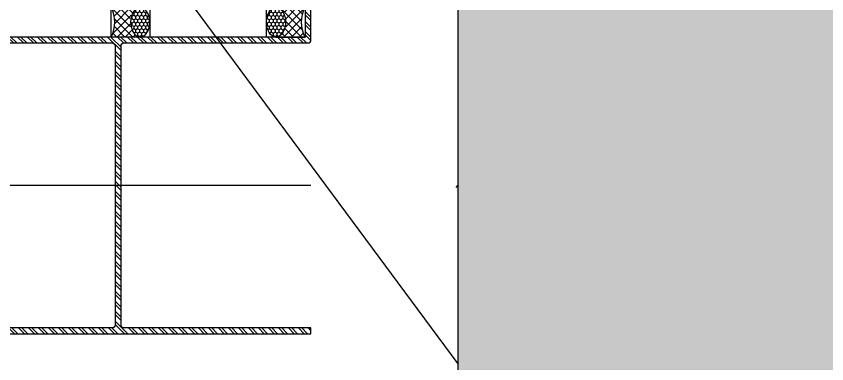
# Model space of a CAD drawing. Header units: millimetres. Extents: x 652937 to 1670132, y 1473552 to 2851037.
# Drawn here: x 708381.1 to 708654.2, y 1509163.6 to 1509280.6 of the extents above; entities that cross this region are included whole.
import ezdxf

# ---------------------------------------------------------------- set-up
doc = ezdxf.new("R2010")
doc.units = ezdxf.units.MM
doc.set_wipeout_variables(frame=1)
doc.linetypes.add('HIDDEN', pattern=[0.375, 0.25, -0.125])
for name, color, linetype in [('000 - CONCRETE_COL_HATCH_', 7, 'Continuous'), ('000 - CONCRETE_COL_MAIN_COLOR_1', 7, 'Continuous'), ('000 - CONCRETE_COL_WIPEOUT_', 7, 'Continuous'), ('010 - ASPG_FRAMING_CUT_COLOR_4', 7, 'Continuous'), ('010 - ASPG_FRAMING_HATCH_', 7, 'Continuous'), ('010 - ASPG_FRAMING_SUB_COLOR_2', 7, 'Continuous'), ('TEXT', 7, 'Continuous')]:
    doc.layers.add(name, color=color, linetype=linetype)
doc.layers.add('010 - ASPG_FRAMING_DEF_SUB', color=7, linetype='Continuous', plot=False)
doc.layers.add('A-230-M_FLOOR', color=7, linetype='Continuous', lineweight=25)
doc.layers.add('S-230-A-FLOOR', color=7, linetype='Continuous', lineweight=9)

# ---------------------------------------------------------------- blocks, each defined once
blk = doc.blocks.new('opening')
at = {"layer": 'A-230-M_FLOOR', "color": 7, "linetype": 'HIDDEN', "ltscale": 30}
blk.add_line((6.959787729661912, 1.699598322506063), (23.21470068464987, 13.73488457454368), dxfattribs=at)
blk = doc.blocks.new('C25')
at = {"layer": 'S-230-A-FLOOR', "color": 7, "linetype": 'HIDDEN', "ltscale": 5}
blk.add_lwpolyline([(0.1249999984866008, 0.1999999999534339), (0.1249999989522621, -0.2000000001862645), (-0.1250000006984919, -0.2000000004190952), (-0.1250000004656613, 0.1999999997206032)], close=True, dxfattribs=at)
blk = doc.blocks.new('*U8332')
at = {"color": 7}
blk.add_wipeout([(125.02906449511534, 200.01818953239075), (125.0290644951153, -200.01805727282826), (-125.028977197048, -200.0180781491139), (-125.028977197048, 200.01816865610505)], dxfattribs=at).dxf.layer = '000 - CONCRETE_COL_WIPEOUT_'
at = {"layer": '000 - CONCRETE_COL_HATCH_'}
h = blk.add_hatch(dxfattribs=at)
h.set_pattern_fill('AR-CONC', scale=0.05, style=0)
h.set_pattern_definition([(49.99999999999999, (0, 0), (9.1092334498002, -0.7969542769451543), [0.9525000000000001, -10.4775]), (355, (0, 0), (-1.762171071248467, 9.552842261951758), [0.762, -8.3820292085]), (100.4514447, (0.7591003500000001, -0.066412675), (7.347062354517664, 8.755887595609755), [0.80950044, -8.904512229999998]), (46.18420000000001, (0, 2.54), (13.5539520446065, -2.102116396636358), [1.42875, -15.71625]), (96.63555760999996, (1.129495, 2.364825), (11.87020670257515, 12.37130622988608), [1.214251157, -13.356780408]), (351.1841511700001, (0, 2.54), (11.87020670324885, 12.37130622927663), [1.1429983535, -12.572986596]), (21, (1.27, 1.905), (7.580719563456625, -5.11325990935438), [0.9525000000000001, -10.4775]), (326.0000000000001, (1.27, 1.905), (3.090101417382354, 9.209398306115963), [0.762, -8.382]), (71.45144499999999, (1.90172663, 1.478895005), (10.67082096393581, 4.096138444295263), [0.8095004400000001, -8.90449688]), (37.50000000000001, (0, 0), (0.1544301625295909, 4.227751943657656), [0, -8.2804, 0, -8.509, 0, -8.41375]), (7.499999999999999, (0, 0), (3.340983125515288, 5.009028740905975), [0, -4.8514, 0, -8.0899, 0, -3.20675]), (327.5, (-2.8321, 0), (6.77952975834357, -0.2864371996336722), [0, -3.175, 0, -9.906, 0, -13.1445]), (317.5, (-4.1021, 0), (7.406459069300903, 1.271324551666652), [0, -4.1275, 0, -6.578600000000001, 0, -9.3345])])
h.paths.add_polyline_path([(-125.0290208460853, -200.0181338407523), (-125.0290208460853, 200.0181129644667), (125.0290208460853, 200.0181338407523), (125.0290208460853, -200.0181129644667)])
at = {"layer": '000 - CONCRETE_COL_MAIN_COLOR_1', "color": 7}
blk.add_lwpolyline([(-125.0290208460853, -200.0181338407523), (-125.0290208460853, 200.0181129644667), (125.0290208460853, 200.0181338407523), (125.0290208460853, -200.0181129644667), (-125.0290208460853, -200.0181338407523)], close=True, dxfattribs=at)
blk = doc.blocks.new('W-1-PP18-ST_ENT3_REV02_20260413-050421_PP18_ENT3_MAIN_PLAN')
at = {"layer": 'TEXT'}
h = blk.add_hatch(dxfattribs=at)
h.set_pattern_fill('ANSI34', scale=21.83100767730449, angle=305.7689957793228)
h.set_pattern_definition([(230.0083080653204, (16484.82354204194, -22407.65041881241), (318.6218556715972, -267.276760314056), []), (230.0083080653204, (16387.17373050773, -22416.20793845505), (318.6218556715972, -267.276760314056), []), (230.0083080653204, (16289.52391897351, -22424.76545809768), (318.6218556715972, -267.276760314056), []), (230.0083080653204, (16191.87388997548, -22433.3229965996), (318.6218556715972, -267.276760314056), [])])
h.paths.add_polyline_path([(8351.9099206666, -15550.10326229967), (8350.218025129521, 1004.77125053294), (20060.18423601077, 1006.600863533095), (20061.87613178068, -15548.27364929952)], flags=16)
h.paths.add_polyline_path([(8201.931672031293, -15700.12501231395), (8201.109208492795, 1155.654514906928), (20210.65068731573, 1155.931012239307), (20211.47315085423, -15699.84851498157)])
at = {"color": 7, "xscale": 1000, "yscale": 1000, "zscale": 1000, "rotation": 90.00830806532032}
blk.add_blockref('opening', (9903.249421250308, -22408.60476810485), dxfattribs=at)
at = {"layer": 'S-230-A-FLOOR', "color": 7, "xscale": 999.9999999999976, "yscale": 999.9999999999976, "zscale": 999.9999999999976, "rotation": 0.008308034234931906}
blk.add_blockref('C25', (8327.596757887164, -15499.92602062412), dxfattribs=at)
at = {"color": 7}
blk.add_blockref('*U8332', (8327.596757014282, -15499.92602085695), dxfattribs=at)
blk = doc.blocks.new('000_ASPG_TYP_FILES_FRAMING_EXTR_BREAKLINE_TYPE_2')
at = {"layer": '010 - ASPG_FRAMING_HATCH_', "transparency": 33554585}
h = blk.add_hatch(dxfattribs=at)
h.set_pattern_fill('ANSI32', scale=0.25)
h.set_pattern_definition([(45, (0, 0), (-1.683798022700467, 1.683798022700467), []), (45, (1.1225325, 0), (-1.683798022700467, 1.683798022700467), [])])
h.paths.add_polyline_path([(131.0000000002328, 91.00000000058208, 0.4142135623730951), (132.0000000003492, 90.00000000046566), (140.0000000002328, 90.00000000046566, 0.4142135623730951), (141.0000000002328, 91.00000000046566), (141.0000000002328, 100.0000000004657), (2.000000000465661, 100.0000000004657), (2.000000000465661, 125.0000000004657), (4.656612873077393e-10, 125.0000000004657), (4.656612873077393e-10, 99.00000000046566, 0.4142135623730951), (1.000000000465661, 98.00000000046566), (63.00000000023283, 98.00000000046566, -0.414213562373093), (64.00000000023283, 97.00000000046566), (64.00000000023277, 3, -0.4142135623730951), (63.00000000023277, 2), (4.655476004700176e-10, 2), (-5.684341886080801e-14, 0), (141.0000000002328, -6.05359673500061e-09), (141.0000000002328, 8.99999999650754, 0.4142135623730951), (140.0000000002328, 9.99999999650754), (132.0000000003492, 9.99999999650754, 0.4142135623730951), (131.0000000002328, 8.999999996391125), (131.0000000002328, 3, -0.4142135623730951), (130.0000000002328, 2), (67.00000000034919, 2, -0.4142135623730951), (66.00000000023277, 3.000000000116415), (66.00000000023283, 97.00000000034925, -0.4142135623730951), (67.00000000034925, 98.00000000046566), (130.0000000002328, 98.00000000046566, -0.414213562373095), (131.0000000002328, 97.00000000046566)])
h.paths.add_polyline_path([(133.0000000002328, 92.00000000372529), (133.0000000002328, 98.00000000046566), (139.0000000004657, 98.00000000046566), (139.0000000004657, 92.00000000372529)], flags=16)
h.paths.add_polyline_path([(133.0000000002328, 7.999999996740371), (139.0000000004656, 7.999999996740371), (139.0000000004656, 2), (133.0000000002328, 2)], flags=16)
at = {"layer": '010 - ASPG_FRAMING_HATCH_'}
h = blk.add_hatch(dxfattribs=at)
h.set_pattern_fill('ANSI37', scale=0.5954980955866349, angle=-90.00000000000001)
h.set_pattern_definition([(314.9999999999999, (1257419.492862034, -519971.6224064051), (1.336931354494228, 1.336931354494224), []), (44.99999999999984, (1257419.492862034, -519971.6224064051), (-1.336931354494223, 1.336931354494228), [])])
edge = h.paths.add_edge_path()
edge.add_ellipse((57.77220869682924, 105.0000000013979), major_axis=(-3.509070088518285e-14, -4.999999999272404), ratio=0.6444816938462435, start_angle=0, end_angle=180)
edge.add_line((57.7722086968293, 110.0000000004666), (62.00000000013239, 110.0000000004666))
edge.add_arc((62.00000000012511, 110.3000000005204), 0.3000000000538421, -89.99999999861039, -1.389609784768862e-09)
edge.add_line((62.30000000017895, 110.3000000005131), (62.30000000017895, 111.0000000004666))
edge.add_line((62.30000000017895, 111.0000000004666), (61.80000000017895, 111.5000000006994))
edge.add_line((61.80000000017895, 111.5000000006994), (62.30000000017895, 112.0000000004666))
edge.add_line((62.3000000001789, 112.0000000004666), (61.8000000001789, 112.5000000006994))
edge.add_line((61.8000000001789, 112.5000000006994), (62.3000000001789, 113.0000000004666))
edge.add_line((62.3000000001789, 113.0000000004666), (61.8000000001789, 113.5000000004666))
edge.add_line((61.8000000001789, 113.5000000004666), (62.3000000001789, 114.0000000004666))
edge.add_line((62.3000000001789, 114.0000000004666), (62.3000000001789, 115.0000000004666))
edge.add_line((62.3000000001789, 115.0000000004666), (63.30000000006248, 115.0000000004666))
edge.add_line((63.30000000006248, 115.0000000004666), (63.80000000006248, 115.5000000004666))
edge.add_line((63.80000000006248, 115.5000000004666), (64.30000000006248, 115.0000000004666))
edge.add_line((64.30000000006248, 115.0000000004666), (64.80000000006248, 115.5000000004666))
edge.add_line((64.80000000006248, 115.5000000004666), (65.30000000006248, 115.0000000004666))
edge.add_line((65.30000000006248, 115.0000000004666), (65.80000000006248, 115.5000000004666))
edge.add_line((65.80000000006248, 115.5000000004666), (66.3000000001789, 115.0000000004666))
edge.add_line((66.3000000001789, 115.0000000004666), (67.00000000013233, 115.0000000004666))
edge.add_arc((67.00000000009595, 115.3000000004331), 0.2999999999665306, -89.99999999305201, 1.528565674358258e-08)
edge.add_line((67.30000000006248, 115.3000000005131), (67.30017822621585, 110.0000000004666))
edge.add_arc((77.20009572428614, 105.0000000011651), 11.09091368921486, 153.2037265686182, 206.7962734313818)
edge.add_line((67.30017822621585, 100.0000000018636), (57.77220869682924, 100.0000000018636))
h = blk.add_hatch(dxfattribs=at)
h.set_pattern_fill('ANSI37', scale=0.5954980955866349, angle=-90.00000000000001)
h.set_pattern_definition([(314.9999999999999, (1257419.192862035, -519973.9224064052), (1.336931354494228, 1.336931354494224), []), (44.99999999999984, (1257419.192862035, -519973.9224064052), (-1.336931354494223, 1.336931354494228), [])])
edge = h.paths.add_edge_path()
edge.add_ellipse((11.52796953045714, 105.0000000013979), major_axis=(-3.510345640540481e-14, -4.999999999272404), ratio=0.6444816938462435, start_angle=180, end_angle=360, ccw=False)
edge.add_line((11.52796953045714, 110.0000000004666), (2.000000001098726, 110.0000000004666))
edge.add_arc((-7.899917496811156, 105.0000000013979), 11.09091368915029, -26.79627343179601, 26.796273430967574, ccw=False)
edge.add_line((2.000000001070532, 100.0000000018636), (11.52796953042895, 100.0000000018636))
h = blk.add_hatch(dxfattribs=at)
h.set_pattern_fill('HONEY', scale=0.238199238234654, angle=-90.00000000000001)
h.set_pattern_definition([(270, (1257419.442484037, -519993.9224064052), (0.6549599250656583, -1.134423872092541), [0.7562825813950264, -1.512565162790053]), (29.99999999999978, (1257419.442484037, -519993.9224064052), (0.6549599293588203, 1.134423869613882), [0.7562825813950257, -1.512565162790051]), (329.9999999999998, (1257419.442484037, -519993.9224064052), (1.309919854424478, -2.478657937293614e-09), [-1.512565162790051, 0.7562825813950254])])
edge = h.paths.add_edge_path()
edge.add_ellipse((11.77759153230824, 105.0000000014043), major_axis=(-3.509070088518285e-14, -4.999999999272404), ratio=0.6444816938462435, start_angle=0, end_angle=360, ccw=False)
h = blk.add_hatch(dxfattribs=at)
h.set_pattern_fill('HONEY', scale=0.238199238234654, angle=-90.00000000000001)
h.set_pattern_definition([(270, (1257419.243240032, -519991.6224064051), (0.6549599250656583, -1.134423872092541), [0.7562825813950264, -1.512565162790053]), (29.99999999999978, (1257419.243240032, -519991.6224064051), (0.6549599293588203, 1.134423869613882), [0.7562825813950257, -1.512565162790051]), (329.9999999999998, (1257419.243240032, -519991.6224064051), (1.309919854424478, -2.478657937293614e-09), [-1.512565162790051, 0.7562825813950254])])
edge = h.paths.add_edge_path()
edge.add_ellipse((57.5225866949782, 105.0000000013979), major_axis=(-3.509070088518285e-14, -4.999999999272404), ratio=0.6444816938462435, start_angle=0, end_angle=360)
at = {"color": 7}
blk.add_point((141.0000000002328, 100.0000000004657), dxfattribs=at)
at = {"layer": '010 - ASPG_FRAMING_CUT_COLOR_4', "color": 7}
blk.add_lwpolyline([(-5.684341886080801e-14, 0), (4.656044438888784e-10, 2), (63.00000000023277, 2, 0.4142135623730951), (64.00000000023277, 3), (64.00000000023283, 97.00000000046566, 0.4142135623730951), (63.00000000023283, 98.00000000046566), (1.000000000465661, 98.00000000046566, -0.4142135623730951), (4.656612873077393e-10, 99.00000000046566), (4.656612873077393e-10, 125.0000000004657), (2.000000000465661, 125.0000000004657), (2.000000000465661, 100.0000000004657), (141.0000000002328, 100.0000000004657), (141.0000000002328, 91.00000000046566, -0.4142135623730951), (140.0000000002328, 90.00000000046566), (132.0000000004657, 90.00000000046566, -0.414213562373095), (131.0000000002328, 91.00000000046566), (131.0000000002328, 97.00000000046566, 0.4142135623730951), (130.0000000002328, 98.00000000046566), (67.00000000046566, 98.00000000046566, 0.4142135623730951), (66.00000000023283, 97.00000000046566), (66.00000000023277, 3, 0.4142135623730951), (67.0000000004656, 2), (130.0000000002328, 2, 0.4142135623730951), (131.0000000002328, 3), (131.0000000002328, 8.99999999650754, -0.414213562373095), (132.0000000004656, 9.99999999650754), (140.0000000002328, 9.99999999650754, -0.4142135623730951), (141.0000000002328, 8.99999999650754), (141.0000000002328, 0)], format="xyb", close=True, dxfattribs=at)
for points in [[(139.0000000004657, 98.00000000046566), (139.0000000004657, 92.00000000372529), (133.0000000002328, 92.00000000372529), (133.0000000002328, 98.00000000046566)], [(139.0000000004656, 2), (139.0000000004656, 7.999999996740371), (133.0000000002328, 7.999999996740371), (133.0000000002328, 2)]]:
    blk.add_lwpolyline(points, close=True, dxfattribs=at)
at = {"layer": '010 - ASPG_FRAMING_DEF_SUB', "color": 7, "transparency": 33554457}
blk.add_line((4.656044438888784e-10, 50.00000000023283), (141.0000000002329, 50.00000000023283), dxfattribs=at)
for points in [[(54.30017822621591, 100.0000000018636), (67.30017822621585, 100.0000000018636), (67.30017822621585, 115.5000000004666), (54.30017822621585, 115.5000000004666)], [(2.000000001070532, 100.0000000018636), (15.00000000107053, 100.0000000018699), (15.00000000107053, 110.0000000006767), (2.000000001070532, 110.0000000006703)]]:
    blk.add_lwpolyline(points, close=True, dxfattribs=at)
at = {"layer": '010 - ASPG_FRAMING_SUB_COLOR_2', "color": 7}
for points in [[(57.5225866949782, 100.0000000018636), (67.30017822621585, 100.0000000018636, -0.2381992382621886), (67.30017822621585, 110.0000000004666), (67.30000000006248, 115.3000000005131, -0.4142135624157165), (67.00000000013233, 115.0000000004666), (66.3000000001789, 115.0000000004666), (65.80000000006248, 115.5000000004666), (65.30000000006248, 115.0000000004666), (64.80000000006248, 115.5000000004666), (64.30000000006248, 115.0000000004666), (63.80000000006248, 115.5000000004666), (63.30000000006248, 115.0000000004666), (62.3000000001789, 115.0000000004666), (62.3000000001789, 114.0000000004666), (61.8000000001789, 113.5000000004666), (62.3000000001789, 113.0000000004666), (61.8000000001789, 112.5000000006994), (62.3000000001789, 112.0000000004666), (61.80000000017895, 111.5000000006994), (62.30000000017895, 111.0000000004666), (62.30000000017895, 110.3000000005131, -0.414213562358888), (62.00000000013239, 110.0000000004666), (57.5225866949782, 110.0000000004666)], [(11.77759153219182, 100.0000000018699), (2.000000001070532, 100.0000000018636, 0.2381992382621886), (2.000000001070532, 110.0000000004666), (11.77759153219182, 110.0000000004729)]]:
    blk.add_lwpolyline(points, format="xyb", dxfattribs=at)
at = {"layer": '010 - ASPG_FRAMING_SUB_COLOR_2', "color": 7, "extrusion": (0, 0, -1)}
blk.add_ellipse((11.77759153230824, 105.0000000014043), major_axis=(-3.509070088518285e-14, -4.999999999272404), ratio=0.6444816938462435, dxfattribs=at)
at = {"layer": '010 - ASPG_FRAMING_SUB_COLOR_2', "color": 7}
blk.add_ellipse((57.5225866949782, 105.0000000013979), major_axis=(-3.509070088518285e-14, -4.999999999272404), ratio=0.6444816938462435, dxfattribs=at)
blk = doc.blocks.new('*U6679')
at = {"color": 7, "rotation": 89.99999999999999}
blk.add_blockref('000_ASPG_TYP_FILES_FRAMING_EXTR_BREAKLINE_TYPE_2', (1491, 1.708137631339923e-09), dxfattribs=at)
blk = doc.blocks.new('W-1-PP18-ST_ENT3_REV02_20260413-054934_PP18_ENT3_ASPG_MAIN_PL')
at = {"color": 7, "xscale": -1.000000000000003, "rotation": 90}
blk.add_blockref('*U6679', (8153, -13948), dxfattribs=at)

msp = doc.modelspace()

# ---------------------------------------------------------------- block references
at = {"color": 7}
msp.add_blockref('W-1-PP18-ST_ENT3_REV02_20260413-050421_PP18_ENT3_MAIN_PLAN', (700327.4221813822, 1524612.622296095), dxfattribs=at)

# ---------------------------------------------------------------- next in the draw order: block references
msp.add_blockref('W-1-PP18-ST_ENT3_REV02_20260413-054934_PP18_ENT3_ASPG_MAIN_PL', (700327.4221813822, 1524612.622296095), dxfattribs=at)

doc.saveas('drawing.dxf')
